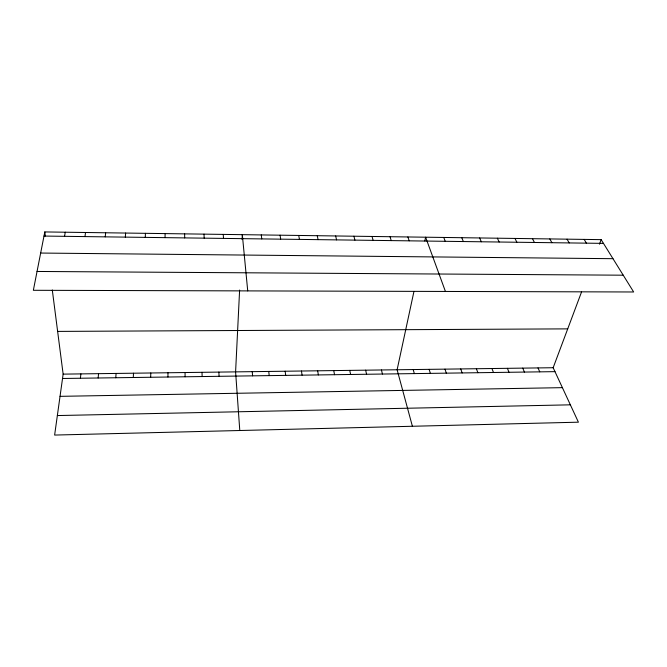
<?xml version="1.0" encoding="UTF-8"?>
<svg xmlns="http://www.w3.org/2000/svg" width="667" height="667" viewBox="0 0 667 667"><rect width="100%" height="100%" fill="white"/><g stroke="black" fill="none" stroke-linecap="round" stroke-linejoin="round"><path stroke-width="1" d="M167.934 377.022L167.984 372.761M165.041 237.644L165.116 233.6M150.667 377.264L150.8 372.986M145.256 237.385L145.448 233.325M239.611 290.053L235.593 371.878L239.787 430.515M242.088 239.578L242.321 234.667L247.724 290.895M133.275 377.505L133.508 373.212M125.313 237.127L125.629 233.05M115.766 377.747L116.091 373.437M98.141 377.997L98.558 373.67M105.219 236.86L105.653 232.775M80.399 378.239L80.915 373.895M84.976 236.593L85.526 232.491M52.293 289.97L63.14 374.129L54.627 435.067L578.414 422.186L553.16 367.725L581.532 292.004M64.566 236.326L65.249 232.216M44.806 231.933L33.35 290.295L633.65 291.979L601.15 239.636L44.806 231.933L45.339 236.018M413.932 291.537L397.115 369.76L412.398 426.271M424.804 240.987L425.613 237.21L445.423 291.454M599.441 244.189L601.15 239.636M57.354 415.558L570.368 404.827M60.038 396.34L562.406 387.652M63.14 374.129L553.16 367.725M62.531 378.489L554.977 371.644M57.637 331.407L567.717 328.873M37.044 271.461L623.228 275.196M40.662 253.051L612.973 258.688M43.997 236.06L603.468 243.38M584.159 239.403L586.393 243.155M567.05 239.17L569.201 242.93M549.816 238.928L551.884 242.705M532.466 238.686L534.434 242.471M514.982 238.444L516.858 242.246M497.365 238.202L499.158 242.013M538.002 367.917L539.753 371.853M479.631 237.952L481.324 241.779M522.745 368.117L524.429 372.069M461.756 237.71L463.357 241.546M507.395 368.317L509.004 372.278M443.755 237.46L445.256 241.304M491.946 368.526L493.48 372.494M476.388 368.726L477.864 372.711M460.739 368.934L462.139 372.936M407.879 236.96L409.196 240.837M444.989 369.134L446.315 373.153M390.02 236.71L391.237 240.604M429.131 369.343L430.382 373.378M413.181 369.551L414.349 373.595M372.028 236.468L373.145 240.362M353.91 236.21L354.927 240.128M381.424 369.968L382.449 374.037M335.651 235.96L336.568 239.887M365.633 370.177L366.583 374.262M349.741 370.385L350.617 374.487M317.259 235.709L318.076 239.645M333.75 370.594L334.542 374.704M298.733 235.451L299.441 239.403M317.659 370.802L318.367 374.929M301.459 371.01L302.084 375.154M280.073 235.193L280.674 239.153M285.151 371.227L285.701 375.388M261.272 234.926L261.764 238.911M268.743 371.444L269.21 375.613M252.218 371.661L252.61 375.846M223.237 234.4L223.512 238.411M218.859 372.094L219.076 376.313M204.01 234.134L204.169 238.152M202.009 372.311L202.143 376.547M184.634 233.867L184.684 237.902M185.059 372.536L185.093 376.788"/></g></svg>
